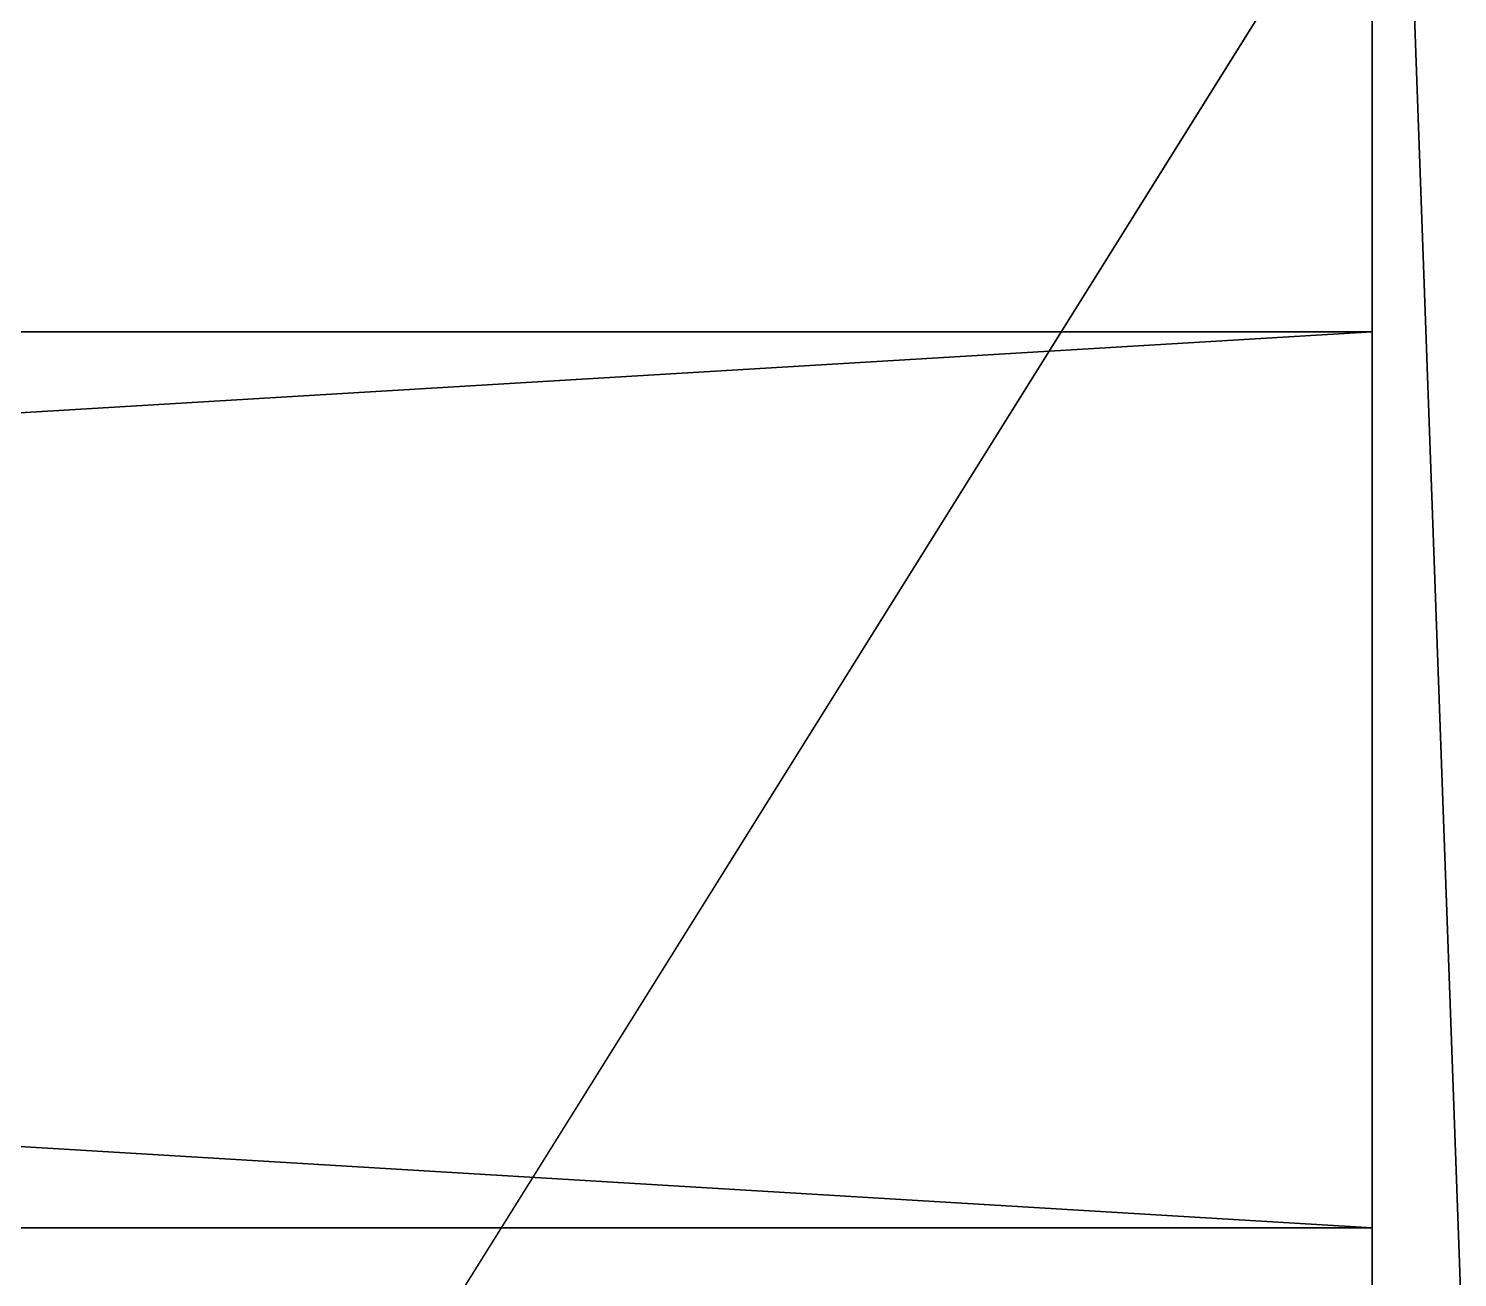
# Model space of a CAD drawing. Extents: x 0 to 3400, y 0 to 843.
# Drawn here: x 3322.04 to 3350.75, y 741 to 766.09 of the extents above; entities that cross this region are included whole.
import ezdxf

# ---------------------------------------------------------------- set-up
doc = ezdxf.new("R2010")
doc.units = 0
doc.header["$MEASUREMENT"] = 0
doc.layers.get('0').update_dxf_attribs({"color": 13, "linetype": 'CONTINUOUS'})

# ---------------------------------------------------------------- blocks, each defined once
blk = doc.blocks.new('DIFFERENCE_13')
mesh = blk.add_polyface()
corners = [(1850, 100, 18), (500, 700, 18), (500, 100, 18), (1850, 700, 18)]
mesh.append_faces([[corners[k] for k in face] for face in [(0, 1, 2), (1, 0, 3)]], dxfattribs={"vtx0": -1})
mesh = blk.add_polyface()
corners = [(1850, 700), (500, 100), (500, 700), (1850, 100)]
mesh.append_faces([[corners[k] for k in face] for face in [(0, 1, 2), (1, 0, 3)]], dxfattribs={"vtx0": -1})
blk = doc.blocks.new('GROUP_2')
for p, q in [((0, 600), (0, 0)), ((0, 600, 750), (0, 0, 750))]:
    blk.add_line(p, q)
mesh = blk.add_polyface()
corners = [(18, 600), (0, 0), (0, 600), (18, 0)]
mesh.append_faces([[corners[k] for k in face] for face in [(0, 1, 2), (1, 0, 3)]], dxfattribs={"vtx0": -1})
mesh = blk.add_polyface()
corners = [(18, 0, 750), (0, 600, 750), (0, 0, 750), (18, 600, 750)]
mesh.append_faces([[corners[k] for k in face] for face in [(0, 1, 2), (1, 0, 3)]], dxfattribs={"vtx0": -1})
mesh = blk.add_polyface()
corners = [(0, 600, 750), (0, 0), (0, 0, 750), (0, 600)]
mesh.append_faces([[corners[k] for k in face] for face in [(0, 1, 2), (1, 0, 3)]], dxfattribs={"vtx0": -1})
blk = doc.blocks.new('GROUP_25')
for p, q in [((300, 0, 18), (300, 480, 18)), ((300, 0), (300, 480))]:
    blk.add_line(p, q)
mesh = blk.add_polyface()
corners = [(300, 480), (0, 0), (0, 480), (300, 0)]
mesh.append_faces([[corners[k] for k in face] for face in [(0, 1, 2), (1, 0, 3)]], dxfattribs={"vtx0": -1})
mesh = blk.add_polyface()
corners = [(300, 0, 18), (0, 480, 18), (0, 0, 18), (300, 480, 18)]
mesh.append_faces([[corners[k] for k in face] for face in [(0, 1, 2), (1, 0, 3)]], dxfattribs={"vtx0": -1})
mesh = blk.add_polyface()
corners = [(300, 0), (300, 480, 18), (300, 0, 18), (300, 480)]
mesh.append_faces([[corners[k] for k in face] for face in [(0, 1, 2), (1, 0, 3)]], dxfattribs={"vtx0": -1})
blk = doc.blocks.new('GROUP_26')
for p, q in [((300, 18, 50), (0, 18, 50)), ((0, 18), (300, 18)), ((300, 18, 50), (300, 0, 50)), ((300, 18), (300, 0)), ((300, 18), (300, 18, 50)), ((0, 0), (300, 0)), ((300, 0, 50), (0, 0, 50)), ((300, 0), (300, 0, 50))]:
    blk.add_line(p, q)
mesh = blk.add_polyface()
corners = [(300, 0, 50), (0, 18, 50), (0, 0, 50), (300, 18, 50)]
mesh.append_faces([[corners[k] for k in face] for face in [(0, 1, 2), (1, 0, 3)]], dxfattribs={"vtx0": -1})
mesh = blk.add_polyface()
corners = [(0, 18), (300, 18, 50), (300, 18), (0, 18, 50)]
mesh.append_faces([[corners[k] for k in face] for face in [(0, 1, 2), (1, 0, 3)]], dxfattribs={"vtx0": -1})
mesh = blk.add_polyface()
corners = [(300, 18), (0, 0), (0, 18), (300, 0)]
mesh.append_faces([[corners[k] for k in face] for face in [(0, 1, 2), (1, 0, 3)]], dxfattribs={"vtx0": -1})
mesh = blk.add_polyface()
corners = [(300, 18), (300, 0, 50), (300, 0), (300, 18, 50)]
mesh.append_faces([[corners[k] for k in face] for face in [(0, 1, 2), (1, 0, 3)]], dxfattribs={"vtx0": -1})
mesh = blk.add_polyface()
corners = [(300, 0, 50), (0, 0), (300, 0), (0, 0, 50)]
mesh.append_faces([[corners[k] for k in face] for face in [(0, 1, 2), (1, 0, 3)]], dxfattribs={"vtx0": -1})

msp = doc.modelspace()

# ---------------------------------------------------------------- block references
at = {"color": 251, "xscale": 1.17037037037037}
msp.add_blockref('DIFFERENCE_13', (1231.852, 140, 768), dxfattribs=at)
at = {"color": 251, "xscale": 1.16308585196485, "yscale": 0.9836098335875769}
msp.add_blockref('DIFFERENCE_13', (1240.411, 146.556, 750), dxfattribs=at)
at = {"color": 251, "yscale": 0.833333333333333}
msp.add_blockref('GROUP_2', (3349.037, 290), dxfattribs=at)
at = {"color": 251}
for name, p in [('GROUP_25', (3049.037, 290, 50)), ('GROUP_26', (3049.037, 742))]:
    msp.add_blockref(name, p, dxfattribs=at)

doc.saveas('drawing.dxf')
